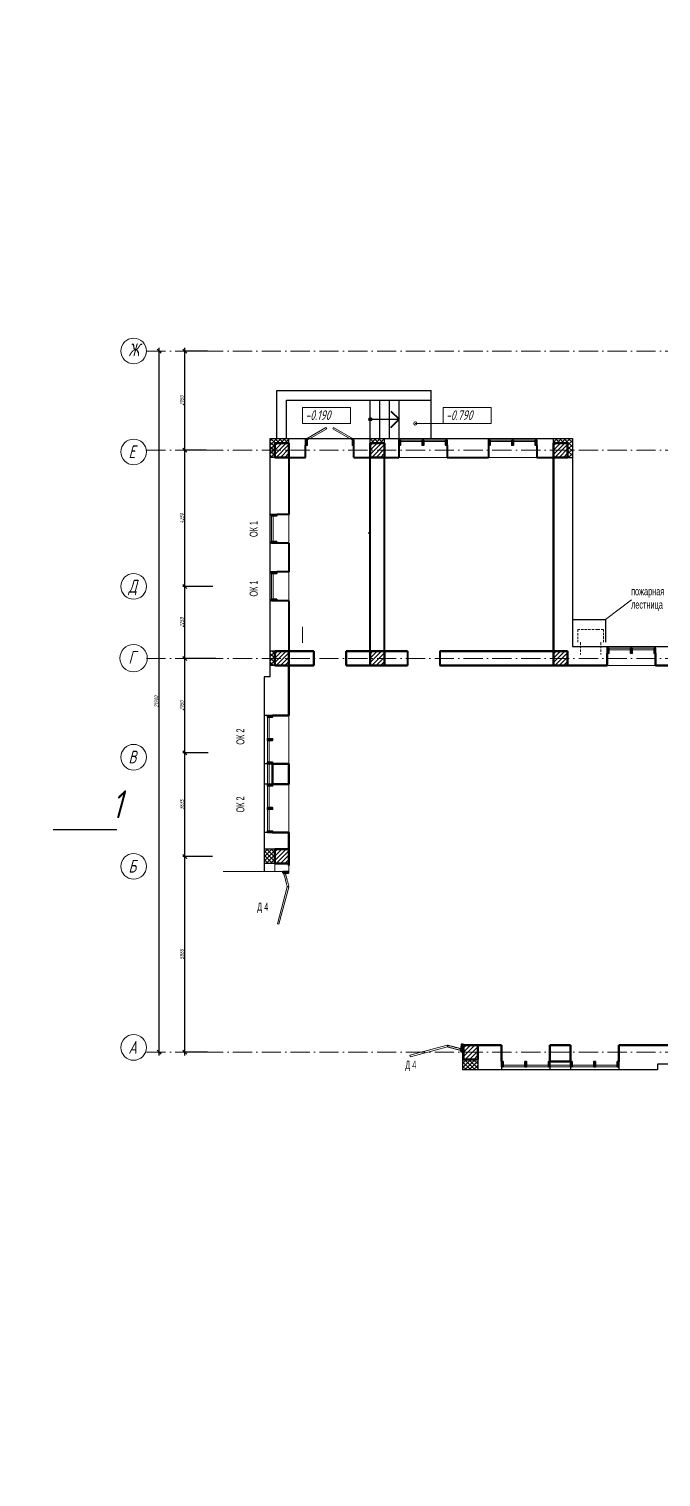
# Model space of a CAD drawing. Header units: millimetres. Extents: x 5763 to 12018931, y 39842 to 3600577.
# Drawn here: x 227130 to 266604, y 539953 to 630402 of the extents above; entities that cross this region are included whole.
import ezdxf

# ---------------------------------------------------------------- set-up
doc = ezdxf.new("R2010")
doc.units = ezdxf.units.MM
doc.linetypes.add('ACAD_ISO10W100', pattern=[18, 12, -3, 0, -3])
doc.linetypes.add('DASHED', pattern=[0.75, 0.5, -0.25])
doc.layers.add('!Форматы', color=7, linetype='Continuous')
doc.layers.add('Архитектура', color=7, linetype='Continuous')
doc.layers.add('Дым', color=244, linetype='Continuous', lineweight=40)
doc.styles.add('RUSSWIN', font='russwin.shx', dxfattribs={"width": 0.6})
doc.styles.get("Standard").update_dxf_attribs({"font": 'romans.shx', "width": 0.7, "oblique": 15, "height": 500})
doc.styles.add('VSSP_ROMANS', font='romans.shx', dxfattribs={"width": 0.75, "oblique": 15})
doc.styles.add('VSSP_ROMANS07', font='romans.shx', dxfattribs={"width": 0.7, "oblique": 15, "height": 250})
doc.dimstyles.new('VSSP-100', dxfattribs={"dimscale": 100, "dimtxt": 2.5, "dimasz": 2.5, "dimexe": 1.25, "dimexo": 0.625, "dimtad": 1, "dimdec": 0, "dimrnd": 0.001, "dimzin": 1, "dimtxsty": 'VSSP_ROMANS07', "dimblk": 'OBLIQUE', "dimcen": 2.5, "dimdle": 2, "dimaunit": 1, "dimadec": 3, "dimazin": 2, "dimtfac": 1, "dimtdec": 0, "dimtix": 1, "dimtmove": 2, "dimatfit": 3, "dimldrblk": 'OBLIQUE', "dimfxl": 1.25, "dimtolj": 1, "dimtzin": 0, "dimarcsym": 0})
pattern_1 = [(45, (-1179925.73, -135293.64), (-134.703842, 134.703842), []), (135, (-1179925.73, -135293.64), (-134.703842, -134.703842), [])]

# ---------------------------------------------------------------- blocks, each defined once
blk = doc.blocks.new('_OBLIQUE')
at = {"color": 0, "linetype": 'ByBlock'}
blk.add_line((-0.5, -0.5), (0.5, 0.5), dxfattribs=at)
blk = doc.blocks.new('*D84')
at = {"layer": 'Defpoints', "color": 0, "transparency": 16777216}
for p in [(235266, 610286), (235266, 610286), (235266, 566482)]:
    blk.add_point(p, dxfattribs=at)
at = {"layer": 'Архитектура', "color": 0, "lineweight": -2, "transparency": 16777216}
for p, q in [((235266, 566282), (235266, 610486)), ((235266, 610286), (235391, 610286)), ((235266, 566482), (235391, 566482))]:
    blk.add_line(p, q, dxfattribs=at)
at = {"layer": 'Архитектура', "color": 0, "lineweight": -2, "transparency": 16777216, "xscale": 250, "yscale": 250, "zscale": 250}
for p, rotation in [((235266, 610286), 90), ((235266, 566482), 270)]:
    blk.add_blockref('_OBLIQUE', p, dxfattribs=dict(at, rotation=rotation))
at = {"layer": 'Архитектура', "color": 0, "lineweight": 20, "transparency": 16777216, "insert": (235079, 588384), "char_height": 250, "attachment_point": 5, "rotation": 90, "style": 'VSSP_ROMANS07'}
blk.add_mtext('\\A1;21900', dxfattribs=at)
blk = doc.blocks.new('*D85')
at = {"layer": 'Defpoints', "color": 0, "transparency": 16777216}
for p in [(236866, 578722), (238658, 578722), (238336, 566482)]:
    blk.add_point(p, dxfattribs=at)
at = {"layer": 'Архитектура', "color": 0, "lineweight": -2, "transparency": 16777216}
for p, q in [((236866, 566282), (236866, 578922)), ((238596, 578722), (236741, 578722)), ((238274, 566482), (236741, 566482))]:
    blk.add_line(p, q, dxfattribs=at)
at = {"layer": 'Архитектура', "color": 0, "lineweight": -2, "transparency": 16777216, "xscale": 250, "yscale": 250, "zscale": 250}
for p, rotation in [((236866, 578722), 90), ((236866, 566482), 270)]:
    blk.add_blockref('_OBLIQUE', p, dxfattribs=dict(at, rotation=rotation))
at = {"layer": 'Архитектура', "color": 0, "lineweight": 20, "transparency": 16777216, "insert": (236679, 572602), "char_height": 250, "width": 65299.15, "attachment_point": 5, "rotation": 90, "style": 'VSSP_ROMANS07'}
blk.add_mtext('\\A1;5865', dxfattribs=at)
blk = doc.blocks.new('*D86')
at = {"layer": 'Defpoints', "color": 0, "transparency": 16777216}
for p in [(236866, 585184), (238384, 585184), (238254, 578722)]:
    blk.add_point(p, dxfattribs=at)
at = {"layer": 'Архитектура', "color": 0, "lineweight": -2, "transparency": 16777216}
for p, q in [((236866, 578522), (236866, 585384)), ((238322, 585184), (236741, 585184)), ((238192, 578722), (236741, 578722))]:
    blk.add_line(p, q, dxfattribs=at)
at = {"layer": 'Архитектура', "color": 0, "lineweight": -2, "transparency": 16777216, "xscale": 250, "yscale": 250, "zscale": 250}
for p, rotation in [((236866, 585184), 90), ((236866, 578722), 270)]:
    blk.add_blockref('_OBLIQUE', p, dxfattribs=dict(at, rotation=rotation))
at = {"layer": 'Архитектура', "color": 0, "lineweight": 20, "transparency": 16777216, "insert": (236679, 581953), "char_height": 250, "attachment_point": 5, "rotation": 90, "style": 'VSSP_ROMANS07'}
blk.add_mtext('\\A1;3635', dxfattribs=at)
blk = doc.blocks.new('*D87')
at = {"layer": 'Defpoints', "color": 0, "transparency": 16777216}
for p in [(236866, 591086), (238868, 591086), (237616, 585184)]:
    blk.add_point(p, dxfattribs=at)
at = {"layer": 'Архитектура', "color": 0, "lineweight": -2, "transparency": 16777216}
for p, q in [((238806, 591086), (236741, 591086)), ((236866, 584984), (236866, 591286)), ((237554, 585184), (236741, 585184))]:
    blk.add_line(p, q, dxfattribs=at)
at = {"layer": 'Архитектура', "color": 0, "lineweight": -2, "transparency": 16777216, "xscale": 250, "yscale": 250, "zscale": 250}
for p, rotation in [((236866, 591086), 90), ((236866, 585184), 270)]:
    blk.add_blockref('_OBLIQUE', p, dxfattribs=dict(at, rotation=rotation))
at = {"layer": 'Архитектура', "color": 0, "lineweight": 20, "transparency": 16777216, "insert": (236679, 588135), "char_height": 250, "attachment_point": 5, "rotation": 90, "style": 'VSSP_ROMANS07'}
blk.add_mtext('\\A1;2950', dxfattribs=at)
blk = doc.blocks.new('*D88')
at = {"layer": 'Defpoints', "color": 0, "transparency": 16777216}
for p in [(236866, 595584), (237616, 595584), (238791, 591086)]:
    blk.add_point(p, dxfattribs=at)
at = {"layer": 'Архитектура', "color": 0, "lineweight": -2, "transparency": 16777216}
for p, q in [((237554, 595584), (236741, 595584)), ((236866, 590886), (236866, 595784)), ((238728, 591086), (236741, 591086))]:
    blk.add_line(p, q, dxfattribs=at)
at = {"layer": 'Архитектура', "color": 0, "lineweight": -2, "transparency": 16777216, "xscale": 250, "yscale": 250, "zscale": 250}
for p, rotation in [((236866, 595584), 90), ((236866, 591086), 270)]:
    blk.add_blockref('_OBLIQUE', p, dxfattribs=dict(at, rotation=rotation))
at = {"layer": 'Архитектура', "color": 0, "lineweight": 20, "transparency": 16777216, "insert": (236679, 593335), "char_height": 250, "width": 65741.77, "attachment_point": 5, "rotation": 90, "style": 'VSSP_ROMANS07'}
blk.add_mtext('\\A1;2250', dxfattribs=at)
blk = doc.blocks.new('*D89')
at = {"layer": 'Defpoints', "color": 0, "transparency": 16777216}
for p in [(236866, 604086), (238251, 604086), (238675, 595584)]:
    blk.add_point(p, dxfattribs=at)
at = {"layer": 'Архитектура', "color": 0, "lineweight": -2, "transparency": 16777216}
for p, q in [((236866, 595384), (236866, 604286)), ((238189, 604086), (236741, 604086)), ((238613, 595584), (236741, 595584))]:
    blk.add_line(p, q, dxfattribs=at)
at = {"layer": 'Архитектура', "color": 0, "lineweight": -2, "transparency": 16777216, "xscale": 250, "yscale": 250, "zscale": 250}
for p, rotation in [((236866, 604086), 90), ((236866, 595584), 270)]:
    blk.add_blockref('_OBLIQUE', p, dxfattribs=dict(at, rotation=rotation))
at = {"layer": 'Архитектура', "color": 0, "lineweight": 20, "transparency": 16777216, "insert": (236679, 599835), "char_height": 250, "width": 61132.49, "attachment_point": 5, "rotation": 90, "style": 'VSSP_ROMANS07'}
blk.add_mtext('\\A1;4250', dxfattribs=at)
blk = doc.blocks.new('*D90')
at = {"layer": 'Defpoints', "color": 0, "transparency": 16777216}
for p in [(236866, 610286), (238336, 610286), (237616, 604086)]:
    blk.add_point(p, dxfattribs=at)
at = {"layer": 'Архитектура', "color": 0, "lineweight": -2, "transparency": 16777216}
for p, q in [((238274, 610286), (236741, 610286)), ((236866, 603886), (236866, 610486)), ((237554, 604086), (236741, 604086))]:
    blk.add_line(p, q, dxfattribs=at)
at = {"layer": 'Архитектура', "color": 0, "lineweight": -2, "transparency": 16777216, "xscale": 250, "yscale": 250, "zscale": 250}
for p, rotation in [((236866, 610286), 90), ((236866, 604086), 270)]:
    blk.add_blockref('_OBLIQUE', p, dxfattribs=dict(at, rotation=rotation))
at = {"layer": 'Архитектура', "color": 0, "lineweight": 20, "transparency": 16777216, "insert": (236679, 607186), "char_height": 250, "attachment_point": 5, "rotation": 90, "style": 'VSSP_ROMANS07'}
blk.add_mtext('\\A1;2950', dxfattribs=at)
blk = doc.blocks.new('*D91')
at = {"layer": 'Defpoints', "color": 0, "transparency": 16777216}
for p in [(267486, 563764), (273928, 563764), (273928, 562164)]:
    blk.add_point(p, dxfattribs=at)
at = {"layer": 'Архитектура', "color": 0, "lineweight": -2, "transparency": 16777216}
for p, q in [((267486, 563702), (267486, 562039)), ((273928, 563702), (273928, 562039)), ((267286, 562164), (274128, 562164))]:
    blk.add_line(p, q, dxfattribs=at)
at = {"layer": 'Архитектура', "color": 0, "lineweight": -2, "transparency": 16777216, "xscale": 250, "yscale": 250, "zscale": 250, "rotation": 180}
blk.add_blockref('_OBLIQUE', (267486, 562164), dxfattribs=at)
at = {"layer": 'Архитектура', "color": 0, "lineweight": -2, "transparency": 16777216, "xscale": 250, "yscale": 250, "zscale": 250}
blk.add_blockref('_OBLIQUE', (273928, 562164), dxfattribs=at)
at = {"layer": 'Архитектура', "color": 0, "lineweight": 20, "transparency": 16777216, "insert": (270707, 562352), "char_height": 250, "width": 87154.5, "attachment_point": 5, "style": 'VSSP_ROMANS07'}
blk.add_mtext('\\A1;3220', dxfattribs=at)
blk = doc.blocks.new('*D93')
at = {"layer": 'Defpoints', "color": 0, "transparency": 16777216}
for p in [(284688, 563764), (289206, 563764), (289206, 562164)]:
    blk.add_point(p, dxfattribs=at)
at = {"layer": 'Архитектура', "color": 0, "lineweight": -2, "transparency": 16777216}
for p, q in [((284688, 563702), (284688, 562039)), ((289206, 563702), (289206, 562039)), ((284488, 562164), (289406, 562164))]:
    blk.add_line(p, q, dxfattribs=at)
at = {"layer": 'Архитектура', "color": 0, "lineweight": -2, "transparency": 16777216, "xscale": 250, "yscale": 250, "zscale": 250, "rotation": 180}
blk.add_blockref('_OBLIQUE', (284688, 562164), dxfattribs=at)
at = {"layer": 'Архитектура', "color": 0, "lineweight": -2, "transparency": 16777216, "xscale": 250, "yscale": 250, "zscale": 250}
blk.add_blockref('_OBLIQUE', (289206, 562164), dxfattribs=at)
at = {"layer": 'Архитектура', "color": 0, "lineweight": 20, "transparency": 16777216, "insert": (286947, 562351), "char_height": 250, "width": 65741.77, "attachment_point": 5, "style": 'VSSP_ROMANS07'}
blk.add_mtext('\\A1;2200', dxfattribs=at)

msp = doc.modelspace()

# ---------------------------------------------------------------- hatches: boundary and pattern name
at = {"ltscale": 100, "transparency": 33554597}
h = msp.add_hatch(dxfattribs=at)
h.set_pattern_fill('ANSI37', color=256, scale=60)
h.set_pattern_definition(pattern_1)
h.paths.add_polyline_path([(242482.26077, 591528.25934), (242186.26077, 591528.25934), (242186.26077, 590644.25934), (242482.26077, 590644.25934)])
h.paths.add_polyline_path([(243366.26077, 604824.25932), (242186.26077, 604824.25932), (242186.26077, 604086.25934), (242482.26077, 604086.25934), (242482.26077, 604528.25934), (243366.26077, 604528.25934)])
h.paths.add_polyline_path([(242482.26077, 604086.25934), (242186.26077, 604086.25934), (242186.26077, 603644.25934), (242482.26077, 603644.25934)])
h = msp.add_hatch(dxfattribs=at)
h.set_pattern_fill('ANSI31', color=256, scale=60)
h.set_pattern_definition([(45, (-324382.53, 387725.79), (-134.70384, 134.70384), [])])
h.paths.add_polyline_path([(243366.26077, 604528.25934), (242482.26077, 604528.25934), (242482.26077, 603644.25934), (243366.26077, 603644.25934)])
h = msp.add_hatch(dxfattribs=at)
h.set_pattern_fill('ANSI37', color=256, scale=60)
h.set_pattern_definition(pattern_1)
h.paths.add_polyline_path([(249330.26077, 604824.25932), (248446.26077, 604824.25932), (248446.26077, 604528.25934), (249330.26077, 604528.25934)])
h = msp.add_hatch(dxfattribs=at)
h.set_pattern_fill('ANSI31', color=256, scale=60)
h.set_pattern_definition([(45, (-318418.53, 387725.79), (-134.70384, 134.70384), [])])
h.paths.add_polyline_path([(249330.26077, 604528.25934), (248446.26077, 604528.25934), (248446.26077, 603644.25934), (249330.26077, 603644.25934)])
h = msp.add_hatch(dxfattribs=at)
h.set_pattern_fill('ANSI37', color=256, scale=60)
h.set_pattern_definition(pattern_1)
h.paths.add_polyline_path([(261066.26077, 604824.25932), (259886.26077, 604824.25932), (259886.26077, 604528.25934), (260770.26077, 604528.25934), (260770.26077, 603644.25934), (261066.26077, 603644.25934)])
h = msp.add_hatch(dxfattribs=at)
h.set_pattern_fill('ANSI31', color=256, scale=60)
h.set_pattern_definition([(45, (-306978.53, 387725.79), (-134.70384, 134.70384), [])])
h.paths.add_polyline_path([(260770.26077, 604528.25934), (259886.26077, 604528.25934), (259886.26077, 603644.25934), (260770.26077, 603644.25934)])
h = msp.add_hatch(dxfattribs=at)
h.set_pattern_fill('ANSI31', color=256, scale=60)
h.set_pattern_definition([(45, (-324382.53, 374725.79), (-134.70384, 134.70384), [])])
h.paths.add_polyline_path([(243366.26077, 591528.25934), (242482.26077, 591528.25934), (242482.26077, 590644.25934), (243366.26077, 590644.25934)])
h = msp.add_hatch(dxfattribs=at)
h.set_pattern_fill('ANSI31', color=256, scale=60)
h.set_pattern_definition([(45, (-318418.53, 374725.79), (-134.70384, 134.70384), [])])
h.paths.add_polyline_path([(249330.26077, 591528.25934), (248446.26077, 591528.25934), (248446.26077, 590644.25934), (249330.26077, 590644.25934)])
h = msp.add_hatch(dxfattribs=at)
h.set_pattern_fill('ANSI31', color=256, scale=60)
h.set_pattern_definition([(45, (-306978.53, 374725.79), (-134.70384, 134.70384), [])])
h.paths.add_polyline_path([(260770.26077, 591528.25934), (259886.26077, 591528.25934), (259886.26077, 590644.25934), (260770.26077, 590644.25934)])
h = msp.add_hatch(dxfattribs=at)
h.set_pattern_fill('ANSI37', color=256, scale=60)
h.set_pattern_definition([(45, (-1179925.73, -134785.9), (-134.703842, 134.703842), []), (135, (-1179925.73, -134785.9), (-134.703842, -134.703842), [])])
h.paths.add_polyline_path([(242482.26077, 579164.25934), (241826.26077, 579164.25934), (241826.26077, 578280.25934), (242482.26077, 578280.25934)])
h = msp.add_hatch(dxfattribs=at)
h.set_pattern_fill('ANSI31', color=256, scale=60)
h.set_pattern_definition([(45, (-324382.53, 362361.79), (-134.70384, 134.70384), [])])
h.paths.add_polyline_path([(243366.26077, 579164.25934), (242482.26077, 579164.25934), (242482.26077, 578280.25934), (243366.26077, 578280.25934)])
h = msp.add_hatch(dxfattribs=at)
h.set_pattern_fill('ANSI31', color=256, scale=60)
h.set_pattern_definition([(45, (-312587.11, 350121.79), (-134.70384, 134.70384), [])])
h.paths.add_polyline_path([(255161.67121, 566924.25934), (254277.67121, 566924.25934), (254277.67121, 566040.25934), (255161.67121, 566040.25934)])
h = msp.add_hatch(dxfattribs=at)
h.set_pattern_fill('ANSI37', color=256, scale=60)
h.set_pattern_definition(pattern_1)
h.paths.add_polyline_path([(285126.26077, 566040.25723), (284242.26077, 566040.25723), (284242.26077, 565744.25932), (285126.26077, 565744.25932)])
h.paths.add_polyline_path([(274370.25924, 566040.25723), (273486.25924, 566040.25723), (273486.25924, 565744.25932), (274370.25924, 565744.25932)])
h.paths.add_polyline_path([(267970.26077, 566040.25934), (267086.26077, 566040.25934), (267086.26077, 565744.25932), (267970.26077, 565744.25932)])
h.paths.add_polyline_path([(255161.67121, 566040.25934), (254277.67121, 566040.25934), (254214.52275, 566040.25934), (254214.52275, 565384.25934), (255161.67121, 565384.25934)])

# ---------------------------------------------------------------- linework, layer by layer
at = {"layer": '!Форматы', "color": 1, "lineweight": 20}
for p, q in [((242482.26077, 604528.25934), (243366.26077, 604528.25934)), ((242482.26077, 603644.25934), (242482.26077, 604528.25934)), ((242482.26077, 604528.25934), (242482.26077, 604086.25934)), ((243366.26077, 604528.25934), (243366.26077, 603644.25934)), ((248446.26077, 604528.25934), (249330.26077, 604528.25934)), ((248446.26077, 603644.25934), (248446.26077, 604528.25934)), ((249330.26077, 604528.25934), (249330.26077, 603644.25934)), ((259886.26077, 604528.25934), (260770.26077, 604528.25934)), ((259886.26077, 603644.25934), (259886.26077, 604528.25934)), ((260770.26077, 604528.25934), (260770.26077, 603660.33168)), ((260770.26077, 604528.25934), (260770.26077, 603644.25934)), ((242482.26077, 603644.25934), (242482.26077, 603984.25934)), ((243366.26077, 603644.25934), (242482.26077, 603644.25934)), ((249330.26077, 603644.25934), (248446.26077, 603644.25934)), ((260770.26077, 603644.25934), (259886.26077, 603644.25934)), ((263138.66821, 593508.24343), (264760.76265, 594734.23951)), ((242482.26077, 591528.25934), (243366.26077, 591528.25934)), ((242482.26077, 590644.25934), (242482.26077, 591528.25934)), ((242482.26077, 590644.25934), (242482.26077, 591086.25934)), ((243366.26077, 590644.25934), (242482.26077, 590644.25934)), ((243366.26077, 591528.25934), (243366.26077, 590644.25934)), ((243366.2838, 591528.25934), (244926.2838, 591528.25934)), ((248446.26077, 591528.25934), (249330.26077, 591528.25934)), ((248446.26077, 590644.25934), (248446.26077, 591528.25934)), ((248446.26077, 590644.25934), (248888.06836, 590657.29974)), ((249330.26077, 590644.25934), (248446.26077, 590644.25934)), ((249206.26077, 591528.25934), (249330.26077, 591528.25934)), ((249330.26077, 591528.25934), (249330.26077, 590644.25934)), ((249330.26077, 591528.25934), (249330.26077, 591324.83048)), ((259886.26077, 591528.25934), (259886.26077, 590644.25934)), ((259886.26077, 591528.25934), (260770.26077, 591528.25934)), ((259886.26077, 590644.25934), (259886.26077, 591528.25934)), ((259886.26077, 590644.25934), (259886.26077, 591086.25934)), ((260770.26077, 590644.25934), (259886.26077, 590644.25934)), ((259886.26077, 590644.25934), (260328.26077, 590644.25934)), ((260770.26077, 591528.25934), (260770.26077, 590660.33168)), ((260770.26077, 591528.25934), (260770.26077, 590644.25934)), ((242482.26077, 578656.52132), (242482.26077, 577772.52132)), ((243366.26077, 577772.52132), (242482.26077, 577772.52132)), ((254277.67121, 566924.25934), (255161.67121, 566924.25934)), ((254277.67121, 566040.25934), (254277.67121, 566924.25934)), ((254277.67121, 566040.25934), (254277.67121, 566482.25934)), ((255161.67121, 566924.25934), (255161.67121, 566040.25934)), ((255161.67121, 566040.25934), (254277.67121, 566040.25934)), ((254277.67121, 566040.25934), (254719.67121, 566040.25934))]:
    msp.add_line(p, q, dxfattribs=at)
at = {"layer": '!Форматы', "color": 1, "lineweight": 53}
for p, q in [((242482.26077, 604528.25934), (243366.26077, 604528.25934)), ((242482.26077, 603644.25934), (242482.26077, 604528.25934)), ((243366.26077, 604528.25934), (243366.26077, 603644.25934)), ((248446.26077, 604528.25934), (249330.26077, 604528.25934)), ((248446.26077, 603644.25934), (248446.26077, 604528.25934)), ((249330.26077, 604528.25934), (249330.26077, 603644.25934)), ((259886.26077, 604528.25934), (260770.26077, 604528.25934)), ((259886.26077, 603644.25934), (259886.26077, 604528.25934)), ((260770.26077, 604528.25934), (260770.26077, 603644.25934)), ((243366.26077, 603644.25934), (242482.26077, 603644.25934)), ((249330.26077, 603644.25934), (248446.26077, 603644.25934)), ((260770.26077, 603644.25934), (259886.26077, 603644.25934)), ((242482.26077, 591528.25934), (243366.26077, 591528.25934)), ((242482.26077, 590644.25934), (242482.26077, 591528.25934)), ((243366.26077, 590644.25934), (242482.26077, 590644.25934)), ((243366.26077, 591528.25934), (243366.26077, 590644.25934)), ((248446.26077, 591528.25934), (249330.26077, 591528.25934)), ((248446.26077, 590644.25934), (248446.26077, 591528.25934)), ((249330.26077, 590644.25934), (248446.26077, 590644.25934)), ((249330.26077, 591528.25934), (249330.26077, 590644.25934)), ((259886.26077, 591528.25934), (260770.26077, 591528.25934)), ((259886.26077, 590644.25934), (259886.26077, 591528.25934)), ((260770.26077, 590644.25934), (259886.26077, 590644.25934)), ((260770.26077, 591528.25934), (260770.26077, 590644.25934)), ((242482.26077, 579164.25934), (243366.26077, 579164.25934)), ((242482.26077, 578280.25934), (242482.26077, 579164.25934)), ((243366.26077, 579164.25934), (243366.26077, 578280.25934)), ((243366.26077, 578280.25934), (242482.26077, 578280.25934)), ((254277.67121, 566924.25934), (255161.67121, 566924.25934)), ((254277.67121, 566040.25934), (254277.67121, 566924.25934)), ((255161.67121, 566924.25934), (255161.67121, 566040.25934)), ((255161.67121, 566040.25934), (254277.67121, 566040.25934))]:
    msp.add_line(p, q, dxfattribs=at)
at = {"layer": '!Форматы', "lineweight": 20}
for p, q in [((242186.31953, 598284.25934), (242186.31953, 598647.78408)), ((242186.26077, 596484.25934), (242186.26077, 595939.62129)), ((243366.26077, 587524.25627), (243366.4529, 584504.4507)), ((243366.43191, 583224.4507), (243366.43191, 580204.25627)), ((243366.26077, 578656.52132), (243366.26077, 577772.52132))]:
    msp.add_line(p, q, dxfattribs=at)
at = {"layer": '!Форматы', "color": 1, "lineweight": 50}
for p, q in [((244926.2838, 591528.25934), (244926.2838, 590644.25934)), ((246946.2838, 590644.25934), (246946.2838, 591528.25934))]:
    msp.add_line(p, q, dxfattribs=at)
at = {"ltscale": 100}
for p, q in [((243366.26077, 604528.25934), (243366.26077, 604824.25932)), ((248446.26077, 604528.25934), (248446.26077, 604824.25932)), ((249330.26077, 604528.25934), (249330.26077, 604824.25932)), ((259886.26077, 604528.25934), (259886.26077, 604824.25932)), ((242482.26077, 603644.25934), (242186.26077, 603644.25934)), ((260770.26077, 603644.25934), (261066.26077, 603644.25934)), ((242482.26077, 591528.25934), (242186.26077, 591528.25934)), ((242482.26077, 590644.25934), (242186.26077, 590644.25934)), ((242482.26077, 579164.25934), (241826.26077, 579164.25934)), ((254277.67121, 566040.25934), (254214.52275, 566040.25934)), ((255161.67121, 566040.25934), (255161.67121, 565384.25934))]:
    msp.add_line(p, q, dxfattribs=at)
at = {"color": 6, "lineweight": 30}
for p, q in [((261066.06129, 593508.24343), (263138.66821, 593508.24343)), ((263138.66821, 593508.24343), (263138.66821, 592090.38212))]:
    msp.add_line(p, q, dxfattribs=at)
msp.add_line((228634.20076, 580404.25934), (232622.63372, 580404.25934))
at = {"color": 5, "linetype": 'DASHED', "lineweight": 15}
for p, q in [((243037.97786, 577664.0858), (243264.40082, 576821.84198)), ((243141.39606, 577664.57803), (243360.97203, 576847.80351)), ((243264.40082, 576821.84198), (243360.97203, 576847.80351)), ((253266.6423, 566824.38164), (253292.55766, 566920.96526)), ((254112.517, 566597.41619), (253266.6423, 566824.38164)), ((254118.02651, 566699.47511), (253292.55766, 566920.96526))]:
    msp.add_line(p, q, dxfattribs=at)
at = {"color": 5, "lineweight": 15}
for points in [[(243264.40082, 576821.84198), (243361.01471, 576796.03972), (242741.76045, 574477.3064), (242645.14656, 574503.10866), (243264.40082, 576821.84198)], [(253266.6423, 566824.38164), (253240.79385, 566920.98318), (250922.35688, 566300.62036), (250948.20533, 566204.01882), (253266.6423, 566824.38164)]]:
    msp.add_lwpolyline(points, dxfattribs=at)
at = {"layer": 'Архитектура', "color": 7, "linetype": 'ACAD_ISO10W100', "lineweight": 20, "ltscale": 100}
for p, q in [((234466.26111, 610285.76996), (307348.1052, 610285.76996)), ((234466.26111, 604086.25934), (307348.1052, 604086.25934)), ((234466.26111, 591086.25934), (307348.1052, 591086.25934)), ((234466.26111, 566482.25934), (307348.1052, 566482.25934))]:
    msp.add_line(p, q, dxfattribs=at)
at = {"layer": 'Архитектура', "color": 7}
for p, q in [((242606.26077, 604824.25932), (242606.26077, 607824.25932)), ((242606.26077, 607824.25932), (252246.26077, 607824.25932)), ((252246.26077, 604824.25932), (252246.26077, 607824.25932)), ((243206.26077, 607224.25932), (252246.26077, 607224.25932)), ((243206.26077, 604824.25932), (243206.26077, 607224.25932)), ((248446.26077, 604824.25932), (248446.26077, 607224.25932)), ((249046.26077, 604824.25932), (249046.26077, 607224.25932)), ((249646.26077, 604824.25932), (249646.26077, 607224.25932)), ((250246.26077, 604824.25932), (250246.26077, 607224.25932)), ((248446.26077, 606024.25932), (250246.26077, 606024.25932)), ((248446.26077, 598904.25934), (248306.26077, 598904.25934))]:
    msp.add_line(p, q, dxfattribs=at)
at = {"layer": 'Архитектура', "color": 7, "lineweight": 18}
for p, q in [((244208.13765, 606760.91185), (247208.13315, 606760.91185)), ((244208.13765, 605760.91335), (244208.13765, 606760.91185)), ((244208.13765, 606760.91185), (247208.13315, 606760.91185)), ((247208.13315, 605760.91335), (247208.13315, 606760.91185)), ((247208.13315, 605760.91335), (247208.13315, 606760.91185)), ((252991.28285, 606760.91185), (255991.27835, 606760.91185)), ((252991.28285, 605760.91335), (252991.28285, 606760.91185)), ((252991.28285, 606760.91185), (255991.27835, 606760.91185)), ((255991.27835, 605760.91335), (255991.27835, 606760.91185)), ((255991.27835, 605760.91335), (255991.27835, 606760.91185)), ((244208.13765, 605760.91335), (247208.13315, 605760.91335)), ((244208.13765, 605760.91335), (247208.13315, 605760.91335)), ((252991.28285, 605760.91335), (251257.22229, 605760.91335)), ((252991.28285, 605760.91335), (255991.27835, 605760.91335)), ((252991.28285, 605760.91335), (255991.27835, 605760.91335)), ((247326.26077, 604824.25934), (244506.26077, 604824.25934)), ((253146.26077, 604724.25934), (250326.26077, 604724.25934)), ((253146.26077, 604624.25934), (250326.26077, 604624.25934)), ((258746.26077, 604724.25934), (255926.26077, 604724.25934)), ((258746.26077, 604624.25934), (255926.26077, 604624.25934)), ((242286.2277, 600084.25934), (242286.31955, 598384.25934)), ((242286.2277, 600084.25934), (242286.31955, 598384.25934)), ((242386.20068, 599984.25934), (242386.20068, 598384.25934)), ((242386.20068, 599984.25934), (242386.20068, 598384.25934)), ((242286.2277, 594684.25934), (242286.31955, 596384.25934)), ((242286.2277, 594684.25934), (242286.31955, 596384.25934)), ((242386.20068, 594784.25934), (242386.20068, 596384.25934)), ((242386.20068, 594784.25934), (242386.20068, 596384.25934)), ((244208.13765, 592057.09951), (244208.13765, 593057.09801)), ((266166.25924, 591724.25934), (263346.25924, 591724.25934)), ((266166.25924, 591624.25934), (263346.25924, 591624.25934)), ((242026.40241, 587424.47267), (242026.35618, 584604.47267)), ((242126.40241, 587424.47103), (242126.35618, 584604.47103)), ((242026.33356, 583224.47267), (242026.35454, 584504.47267)), ((242126.33356, 583224.47103), (242126.35454, 584504.47103)), ((242026.28569, 580304.47267), (242026.33192, 583124.47267)), ((242026.30831, 581684.47267), (242026.33192, 583124.47267)), ((242126.28569, 580304.47103), (242126.33192, 583124.47103)), ((242126.30831, 581684.47103), (242126.33192, 583124.47103)), ((254142.36043, 566973.85508), (254104.01191, 566535.52941)), ((254203.63138, 566526.81384), (254104.01191, 566535.52941)), ((254241.9799, 566965.13951), (254142.36043, 566973.85508)), ((254241.9799, 566965.13951), (254203.63138, 566526.81384)), ((256746.2577, 565684.25934), (259566.2577, 565684.25934)), ((256746.2577, 565584.25934), (259566.2577, 565584.25934)), ((258126.2577, 565684.25934), (259566.2577, 565684.25934)), ((258126.2577, 565584.25934), (259566.2577, 565584.25934)), ((259666.2577, 565684.25934), (260946.2577, 565684.25934)), ((259666.2577, 565584.25934), (260946.2577, 565584.25934)), ((263866.2577, 565684.25934), (261046.2577, 565684.25934)), ((263866.2577, 565584.25934), (261046.2577, 565584.25934))]:
    msp.add_line(p, q, dxfattribs=at)
at = {"layer": 'Архитектура', "color": 7, "lineweight": 40}
for p, q in [((249733.53535, 606536.98474), (250246.26077, 606024.25932)), ((249733.53535, 605511.5339), (250246.26077, 606024.25932)), ((244406.26077, 603644.25934), (244406.26077, 604404.25934)), ((247426.26077, 603644.25934), (247426.26077, 604404.25934)), ((250226.26077, 604404.25934), (250226.26077, 603644.25934)), ((253246.26077, 604404.25934), (253246.26077, 603644.25934)), ((255826.26077, 604404.25934), (255826.26077, 603644.25934)), ((258846.26077, 604404.25934), (258846.26077, 603644.25934)), ((243366.26077, 603644.25934), (244406.26077, 603644.25934)), ((243366.2838, 603644.25934), (243366.2838, 600084.25934)), ((243366.2838, 603644.25934), (243366.2838, 600084.25934)), ((247426.26077, 603644.25934), (248446.26077, 603644.25934)), ((248446.26077, 591528.25934), (248446.26077, 603644.25934)), ((249330.26077, 603644.25934), (250226.26077, 603644.25934)), ((249330.26077, 591528.25934), (249330.26077, 603644.25934)), ((253246.26077, 603644.25934), (255826.26077, 603644.25934)), ((258846.26077, 603644.25934), (259886.26077, 603644.25934)), ((243366.2838, 600084.25934), (242606.2838, 600084.25934)), ((243366.2838, 600084.25934), (242606.2838, 600084.25934)), ((243366.2838, 598284.25934), (242606.2838, 598284.25934)), ((243366.2838, 598284.25934), (242606.2838, 598284.25934)), ((243366.2838, 598284.25934), (243366.2838, 596484.25934)), ((243366.2838, 598284.25934), (243366.2838, 596484.25934)), ((243366.2838, 596484.25934), (242606.2838, 596484.25934)), ((243366.2838, 596484.25934), (242606.2838, 596484.25934)), ((243366.2838, 594684.25934), (242606.2838, 594684.25934)), ((243366.2838, 594684.25934), (242606.2838, 594684.25934)), ((243366.2838, 594684.25934), (243366.2838, 591144.25934)), ((250766.26077, 591528.25934), (250766.26077, 590644.25934)), ((252786.26077, 591528.25934), (252786.26077, 590644.25934))]:
    msp.add_line(p, q, dxfattribs=at)
at = {"layer": 'Архитектура', "color": 7, "lineweight": 25}
for p, q in [((244406.26077, 604724.25934), (244406.26077, 604824.25936)), ((247426.26077, 604724.25934), (247426.26077, 604824.25936)), ((250226.26077, 604724.25934), (250226.26077, 604824.25936)), ((253246.26077, 604724.25934), (253246.26077, 604824.25936)), ((255826.26077, 604724.25934), (255826.26077, 604824.25936)), ((258846.26077, 604724.25934), (258846.26077, 604824.25936)), ((242286.31955, 600084.25934), (242186.31953, 600084.25934)), ((242286.31955, 600084.25934), (242186.31953, 600084.25934)), ((242286.31955, 598284.25934), (242186.31953, 598284.25934)), ((242286.31955, 598284.25934), (242186.31953, 598284.25934)), ((242286.31955, 596484.25934), (242186.31953, 596484.25934)), ((242286.31955, 596484.25934), (242186.31953, 596484.25934)), ((242286.31955, 594684.25934), (242186.31953, 594684.25934)), ((242286.31955, 594684.25934), (242186.31953, 594684.25934)), ((263246.25924, 591724.25934), (263246.25924, 591824.25936)), ((266266.25924, 591724.25934), (266266.25924, 591824.25936)), ((241826.26077, 589944.25627), (241826.26077, 577772.52132)), ((242186.26077, 589944.25627), (241826.26077, 589944.25627)), ((242026.40405, 587524.47267), (241826.40405, 587524.47595)), ((242026.35454, 584504.47267), (241826.35454, 584504.47595)), ((242026.33356, 583224.47267), (241826.33356, 583224.47595)), ((242026.28405, 580204.47267), (241826.28405, 580204.47595)), ((243088.35656, 578280.25934), (241826.26077, 578280.25934)), ((254214.52275, 566646.35513), (254214.52275, 565384.25934)), ((254214.52275, 566646.35513), (254214.52275, 565384.25934)), ((266386.2577, 565384.25934), (254214.52275, 565384.25934)), ((266386.2577, 565384.25934), (254214.52275, 565384.25934)), ((256646.2577, 565584.25934), (256646.2577, 565384.25934)), ((259666.2577, 565584.25934), (259666.2577, 565384.25934)), ((260946.2577, 565584.25934), (260946.2577, 565384.25934)), ((263966.2577, 565584.25934), (263966.2577, 565384.25934)), ((266386.2577, 565744.25932), (266386.2577, 565384.25934)), ((266386.2577, 565744.25932), (266386.2577, 565384.25934))]:
    msp.add_line(p, q, dxfattribs=at)
at = {"layer": 'Архитектура', "color": 7, "lineweight": 20}
for p, q in [((250226.26077, 603644.25934), (253246.26077, 603644.25934)), ((255826.26077, 603644.25934), (258846.26077, 603644.25934)), ((243366.2838, 600084.25934), (243366.2838, 594684.25934)), ((243366.2838, 600084.25934), (243366.2838, 594684.25934)), ((263246.25924, 590644.24922), (266266.25924, 590644.24922)), ((242482.26077, 577772.52132), (239258.28074, 577772.52132)), ((254062.78951, 566651.08652), (254096.99153, 566557.11726))]:
    msp.add_line(p, q, dxfattribs=at)
at = {"layer": 'Архитектура', "color": 7, "lineweight": 50}
for p, q in [((259886.26077, 603644.25934), (259886.26077, 591528.25934)), ((243366.26077, 590644.25934), (243366.26077, 587524.25627)), ((243366.26077, 590644.25934), (244926.2838, 590644.25934)), ((243366.2838, 591528.25934), (244926.2838, 591528.25934)), ((246946.2838, 591528.25934), (248446.26077, 591528.25934)), ((246946.2838, 590644.25934), (250766.30682, 590644.25934)), ((249206.26077, 591528.25934), (250766.26077, 591528.25934)), ((252786.26077, 591528.25934), (258326.26077, 591528.25934)), ((252786.26077, 590644.25934), (258326.26077, 590644.25934)), ((258326.26077, 591528.25934), (259886.26077, 591528.25934)), ((258326.26077, 590644.25934), (263246.25924, 590644.25934)), ((263246.25924, 591404.25934), (263246.25924, 590644.25934)), ((266266.25924, 591404.25934), (266266.25924, 590644.24922)), ((266266.25924, 590644.25934), (268846.25924, 590644.25934)), ((242346.26077, 587524.25627), (243366.26077, 587524.25627)), ((242346.33356, 583224.46742), (242346.35454, 584504.46742)), ((242346.35454, 584504.46742), (243366.4529, 584504.4507)), ((243366.43191, 583224.4507), (243366.4529, 584504.4507)), ((242346.33356, 583224.46742), (243366.43191, 583224.4507)), ((243366.35912, 580204.25627), (242346.26077, 580204.25627)), ((242606.35912, 580204.25627), (243366.35912, 580204.25627)), ((243366.26077, 578144.25627), (243366.26077, 580204.25627)), ((254238.40335, 566924.25934), (256646.2577, 566924.25934)), ((254586.2577, 566924.25934), (256646.2577, 566924.25934)), ((256646.2577, 566164.35769), (256646.2577, 566924.35769)), ((256646.2577, 566924.35769), (256646.2577, 565904.25934)), ((256646.2577, 566164.35769), (256646.2577, 566924.35769)), ((256646.2577, 566924.35769), (256646.2577, 565904.25934)), ((259666.2577, 566924.35769), (260946.2577, 566924.35769)), ((259666.2577, 565904.25934), (259666.2577, 566924.35769)), ((260946.2577, 565904.25934), (260946.2577, 566924.35769)), ((263966.2577, 565904.25934), (263966.2577, 566924.25934)), ((263966.2577, 566924.25934), (269066.25924, 566924.25934)), ((263966.2577, 565904.25934), (263966.2577, 566924.25934)), ((259666.2577, 565904.25934), (260946.2577, 565904.25934))]:
    msp.add_line(p, q, dxfattribs=at)
at = {"layer": 'Архитектура', "color": 7, "lineweight": 25}
for points in [[(242186.26077, 589944.25627), (242186.26077, 604824.25932), (261066.26077, 604824.25932), (261066.26077, 591824.25932), (283946.26077, 591824.25932), (283946.26077, 611023.76996), (302826.26077, 611023.76996), (302826.26077, 578564.25934)], [(302826.26077, 578564.25934), (302826.26077, 565744.25932), (266386.2577, 565744.25932)]]:
    msp.add_lwpolyline(points, dxfattribs=at)
at = {"layer": 'Архитектура', "color": 7, "lineweight": 20}
for points in [[(244502.42558, 604723.2317), (244452.42558, 604809.83424), (245673.5214, 605514.83424), (245723.5214, 605428.2317), (244502.42558, 604723.2317)], [(247330.09597, 604723.2317), (247380.09597, 604809.83424), (246159.00015, 605514.83424), (246109.00015, 605428.2317), (247330.09597, 604723.2317)]]:
    msp.add_lwpolyline(points, dxfattribs=at)
at = {"layer": 'Архитектура', "color": 7, "lineweight": 35}
for points in [[(244406.26077, 604724.25934), (244406.26077, 604404.25934), (244506.26077, 604404.25934), (244506.26077, 604724.25934), (244406.26077, 604724.25934)], [(247426.26077, 604724.25934), (247426.26077, 604404.25934), (247326.26077, 604404.25934), (247326.26077, 604724.25934), (247426.26077, 604724.25934)], [(250226.26077, 604724.25934), (250226.26077, 604404.25934), (250326.26077, 604404.25934), (250326.26077, 604724.25934), (250226.26077, 604724.25934)], [(251686.26077, 604724.25934), (251686.26077, 604404.25934), (251786.26077, 604404.25934), (251786.26077, 604724.25934), (251686.26077, 604724.25934)], [(253246.26077, 604724.25934), (253246.26077, 604404.25934), (253146.26077, 604404.25934), (253146.26077, 604724.25934), (253246.26077, 604724.25934)], [(255826.26077, 604724.25934), (255826.26077, 604404.25934), (255926.26077, 604404.25934), (255926.26077, 604724.25934), (255826.26077, 604724.25934)], [(257286.26077, 604724.25934), (257286.26077, 604404.25934), (257386.26077, 604404.25934), (257386.26077, 604724.25934), (257286.26077, 604724.25934)], [(258846.26077, 604724.25934), (258846.26077, 604404.25934), (258746.26077, 604404.25934), (258746.26077, 604724.25934), (258846.26077, 604724.25934)], [(242286.20068, 600084.25934), (242606.20068, 600084.25934), (242606.20068, 599984.25934), (242286.20068, 599984.25934), (242286.20068, 600084.25934)], [(242286.20068, 600084.25934), (242606.20068, 600084.25934), (242606.20068, 599984.25934), (242286.20068, 599984.25934), (242286.20068, 600084.25934)], [(242286.31955, 598284.25934), (242606.31955, 598284.25934), (242606.31955, 598384.25934), (242286.31955, 598384.25934), (242286.31955, 598284.25934)], [(242286.31955, 598284.25934), (242606.31955, 598284.25934), (242606.31955, 598384.25934), (242286.31955, 598384.25934), (242286.31955, 598284.25934)], [(242286.2838, 596484.25934), (242606.2838, 596484.25934), (242606.2838, 596384.25934), (242286.2838, 596384.25934), (242286.2838, 596484.25934)], [(242286.2838, 596484.25934), (242606.2838, 596484.25934), (242606.2838, 596384.25934), (242286.2838, 596384.25934), (242286.2838, 596484.25934)], [(242286.20068, 594684.25934), (242606.20068, 594684.25934), (242606.20068, 594784.25934), (242286.20068, 594784.25934), (242286.20068, 594684.25934)], [(242286.20068, 594684.25934), (242606.20068, 594684.25934), (242606.20068, 594784.25934), (242286.20068, 594784.25934), (242286.20068, 594684.25934)], [(263246.25924, 591724.25934), (263246.25924, 591404.25934), (263346.25924, 591404.25934), (263346.25924, 591724.25934), (263246.25924, 591724.25934)], [(264706.25924, 591724.25934), (264706.25924, 591404.25934), (264806.25924, 591404.25934), (264806.25924, 591724.25934), (264706.25924, 591724.25934)], [(266266.25924, 591724.25934), (266266.25924, 591404.25934), (266166.25924, 591404.25934), (266166.25924, 591724.25934), (266266.25924, 591724.25934)], [(242026.40405, 587524.47267), (242346.40405, 587524.46742), (242346.40241, 587424.46742), (242026.40241, 587424.47267), (242026.40405, 587524.47267)], [(242026.37848, 585964.47267), (242346.37848, 585964.46742), (242346.38012, 586064.46742), (242026.38012, 586064.47267), (242026.37848, 585964.47267)], [(242026.35454, 584504.47267), (242346.35454, 584504.46742), (242346.35618, 584604.46742), (242026.35618, 584604.47267), (242026.35454, 584504.47267)], [(242026.33356, 583224.47267), (242346.33356, 583224.46742), (242346.33192, 583124.46742), (242026.33192, 583124.47267), (242026.33356, 583224.47267)], [(242026.30963, 581764.47267), (242346.30963, 581764.46742), (242346.30799, 581664.46742), (242026.30799, 581664.47267), (242026.30963, 581764.47267)], [(242026.28405, 580204.47267), (242346.28405, 580204.46742), (242346.28569, 580304.46742), (242026.28569, 580304.47267), (242026.28405, 580204.47267)], [(256646.2577, 565584.25934), (256646.2577, 565904.25934), (256746.2577, 565904.25934), (256746.2577, 565584.25934), (256646.2577, 565584.25934)], [(258206.2577, 565584.25934), (258206.2577, 565904.25934), (258106.2577, 565904.25934), (258106.2577, 565584.25934), (258206.2577, 565584.25934)], [(259666.2577, 565584.25934), (259666.2577, 565904.25934), (259566.2577, 565904.25934), (259566.2577, 565584.25934), (259666.2577, 565584.25934)], [(260946.2577, 565584.25934), (260946.2577, 565904.25934), (261046.2577, 565904.25934), (261046.2577, 565584.25934), (260946.2577, 565584.25934)], [(262406.2577, 565584.25934), (262406.2577, 565904.25934), (262506.2577, 565904.25934), (262506.2577, 565584.25934), (262406.2577, 565584.25934)], [(263966.2577, 565584.25934), (263966.2577, 565904.25934), (263866.2577, 565904.25934), (263866.2577, 565584.25934), (263966.2577, 565584.25934)]]:
    msp.add_lwpolyline(points, dxfattribs=at)
at = {"layer": 'Архитектура', "color": 1, "lineweight": 40}
for points in [[(242997.20325, 577663.88341), (242997.20325, 577772.52132), (243315.98328, 577772.52132), (243315.98328, 577665.40901), (242995.45648, 577663.88341)], [(254105.39079, 566555.25001), (254205.0092, 566546.52233), (254232.93777, 566865.30124), (254133.31936, 566874.02892), (254105.39958, 566555.35041)]]:
    msp.add_lwpolyline(points, dxfattribs=at)
at = {"layer": 'Архитектура', "color": 7, "lineweight": 40}
msp.add_lwpolyline([(254104.01191, 566535.52941), (254203.63138, 566526.81384), (254241.9799, 566965.13951), (254142.36043, 566973.85508), (254104.01191, 566535.52941)], dxfattribs=at)
at = {"layer": 'Архитектура', "color": 7, "lineweight": 20}
for centre, radius in [((233666.26077, 610285.76996), 800), ((233666.26077, 603984.25934), 800), ((233666.26077, 595584.25934), 800), ((233666.26077, 591102.93765), 855.10499), ((233666.26077, 578095.43135), 800), ((233666.26077, 566784.25934), 800)]:
    msp.add_circle(centre, radius, dxfattribs=at)
at = {"layer": 'Архитектура', "color": 7}
msp.add_circle((248446.26077, 606024.25932), 100, dxfattribs=at)
at = {"layer": 'Архитектура', "color": 7, "lineweight": 18}
msp.add_circle((251257.22229, 605760.91335), 100, dxfattribs=at)
at = {"layer": 'Архитектура', "lineweight": 20}
msp.add_circle((233666.30682, 584914.25934), 800, dxfattribs=at)
at = {"layer": 'Архитектура', "color": 7, "lineweight": 18}
msp.add_arc((255226.25756, 578784.25934), 11860, 265.2492556351, 270, dxfattribs=at)
at = {"layer": 'Дым', "linetype": 'DASHED', "lineweight": 18, "ltscale": 300}
for p, q in [((261581.10734, 592090.38212), (261581.10734, 591330.38212)), ((262841.10734, 592090.38212), (262841.10734, 591330.38212))]:
    msp.add_line(p, q, dxfattribs=at)
for points in [[(262658.32094, 592890.38212), (261411.10734, 592890.38212), (261411.10734, 592090.38212)], [(263011.10734, 592090.38212), (263011.10734, 592890.38212), (262658.32094, 592890.38212)]]:
    msp.add_lwpolyline(points, dxfattribs=at)

# ---------------------------------------------------------------- texts
at = {"layer": '!Форматы', "lineweight": 20, "char_height": 500, "attachment_point": 1, "rotation": 90, "style": 'RUSSWIN'}
for s, insert in [('ОК 1', (240914.05004, 598665.68593)), ('ОК 1', (240914.05004, 594947.68463)), ('ОК 2', (240082.47791, 585697.89892)), ('ОК 2', (240082.47791, 581460.08079))]:
    msp.add_mtext_dynamic_manual_height_columns(s, width=1116.9715452, gutter_width=1250, heights=[0], dxfattribs=dict(at, insert=insert))
at = {"layer": '!Форматы', "color": 1, "lineweight": 20, "insert": (264733.32885, 595528.86925), "char_height": 500, "attachment_point": 1, "style": 'RUSSWIN'}
msp.add_mtext_dynamic_manual_height_columns('пожарная \\Pлестница', width=2126.0684006, gutter_width=1250, heights=[0], dxfattribs=at)
at = {"layer": '!Форматы', "lineweight": 20, "char_height": 500, "attachment_point": 1, "style": 'RUSSWIN'}
for insert in [(241388.16465, 575824.95173), (250632.7448, 565951.26291)]:
    msp.add_mtext_dynamic_manual_height_columns('Д 4', width=1116.9715452, gutter_width=1250, heights=[0], dxfattribs=dict(at, insert=insert))
at = {"insert": (232296.64213, 582847.05665), "char_height": 1750, "attachment_point": 1}
msp.add_mtext_dynamic_manual_height_columns('1', width=5334.1830827, gutter_width=12.5, heights=[0], dxfattribs=at)
at = {"layer": 'Архитектура', "color": 7, "lineweight": 20, "style": 'VSSP_ROMANS07', "oblique": 15, "width": 0.7}
for s, p in [('Ж', (233342.25847, 609958.93242)), ('Е', (233342.25847, 603595.53181)), ('Д', (233342.25847, 595195.53181)), ('Г', (233342.25847, 590756.06395)), ('Б', (233342.25847, 577706.70382)), ('А', (233342.25847, 566395.53181))]:
    msp.add_text(s, height=800, dxfattribs=at).set_placement(p)
at = {"layer": 'Архитектура', "color": 7, "lineweight": 18, "style": 'VSSP_ROMANS', "oblique": 15, "width": 0.7}
for s, p in [('-0.190', (244394.37179, 605978.30612)), ('-0.790', (253177.517, 605978.30612))]:
    msp.add_text(s, height=600, dxfattribs=at).set_placement(p)
at = {"layer": 'Архитектура', "lineweight": 20, "style": 'VSSP_ROMANS07', "oblique": 15, "width": 0.7}
msp.add_text('В', height=800, dxfattribs=at).set_placement((233342.30452, 584525.53181))

# ---------------------------------------------------------------- dimensions: what is measured, and where the dimension line sits
at = {"layer": 'Архитектура', "color": 7, "lineweight": 20}
for base, p1, p2, text, override, picture, middle in [((236866.26111, 604086.25934), (238675.22742, 595584.25934), (238251.11591, 604086.25934), '4250', {"dimfxl": 100}, '*D89', (236678.76111, 599835.25934)), ((236866.26111, 595584.25934), (238790.95417, 591086.25934), (237616.26111, 595584.25934), '2250', {"dimfxl": 100}, '*D88', (236678.76111, 593335.25934)), ((235266.26111, 610285.76996), (235266.26111, 566482.25934), (235266.26111, 610285.76996), '21900', {"dimfxlon": 1}, '*D84', (235078.76111, 588384.01465)), ((236866.26111, 610285.76996), (237616.26111, 604086.25934), (238336.26094, 610285.76996), '2950', {"dimfxl": 100}, '*D90', (236678.76111, 607186.01465)), ((236866.26111, 578722.25934), (238336.26094, 566482.25934), (238658.28914, 578722.25934), '5865', {"dimfxl": 100}, '*D85', (236678.76111, 572602.25934)), ((236866.26111, 591086.25934), (237616.26111, 585184.25934), (238868.1088, 591086.25934), '2950', {"dimfxl": 100}, '*D87', (236678.76111, 588135.25934)), ((236866.26111, 585184.25934), (238254.25321, 578722.25934), (238384.12895, 585184.25934), '3635', {"dimfxl": 100}, '*D86', (236678.76111, 581953.25934))]:
    dim = msp.add_linear_dim(base=base, p1=p1, p2=p2, angle=90, text=text, dimstyle='VSSP-100', override=override, dxfattribs=at)
    dim.commit()
    dim.dimension.update_dxf_attribs({"geometry": picture, "text_midpoint": middle})
for base, p1, p2, text, override, picture, middle in [((273928.25924, 562164.25955), (267486.26077, 563764.25934), (273928.25924, 563764.25934), '3220', {"dimadec": 3, "dimfxl": 100}, '*D91', (270707.26, 562351.75955)), ((289206.25435, 562163.86428), (284687.5887, 563764.25934), (289206.25435, 563764.25934), '2200', {"dimfxl": 100}, '*D93', (286946.92152, 562351.36428))]:
    dim = msp.add_linear_dim(base=base, p1=p1, p2=p2, text=text, dimstyle='VSSP-100', override=override, dxfattribs=at)
    dim.commit()
    dim.dimension.update_dxf_attribs({"geometry": picture, "text_midpoint": middle})

doc.saveas('drawing.dxf')
